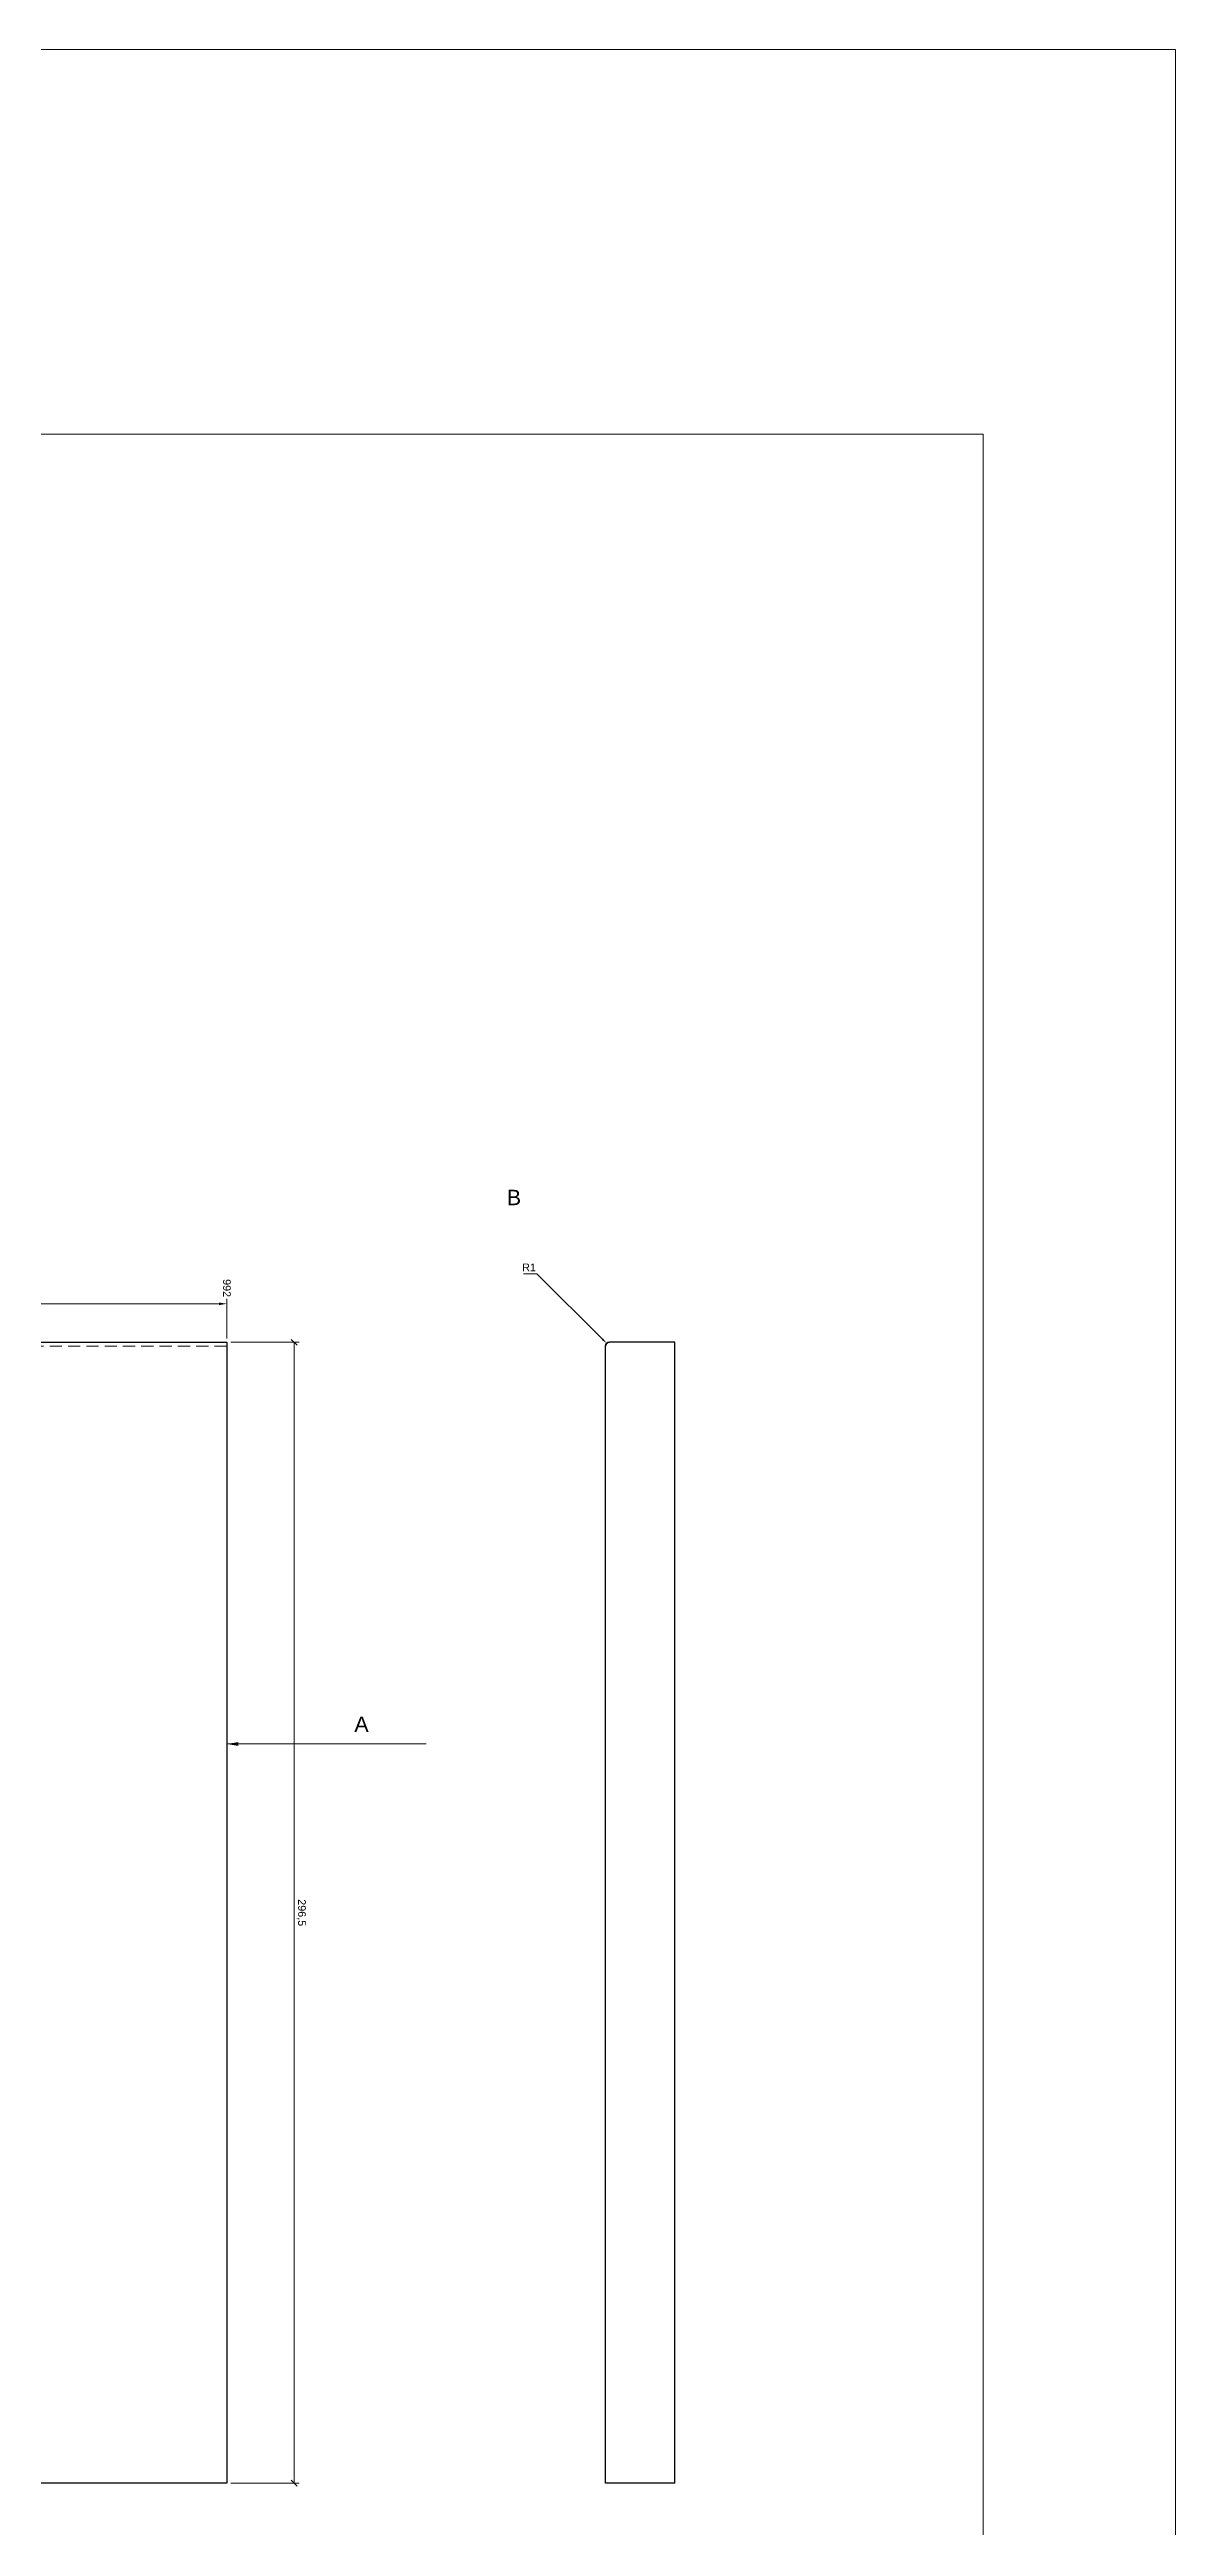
# Paper-space layout 'Door2' of a CAD drawing. Header units: millimetres. Extents: x -4 to 1481, y -4 to 1046.
# Drawn here: x 1188 to 1481, y 402 to 1046 of the extents above; entities that cross this region are included whole.
import ezdxf

# ---------------------------------------------------------------- set-up
doc = ezdxf.new("R2010")
doc.units = ezdxf.units.MM
doc.linetypes.add('HIDDEN2', pattern=[4.7625, 3.175, -1.5875])
doc.layers.get('0').update_dxf_attribs({"true_color": 0xc2c2ced6})
doc.layers.add('New project_New cabinet_Door2_Machining group_View from left', color=1, linetype='Continuous', true_color=0xc2ff0000)
doc.layers.add('New project_New cabinet_Door2_View from above', color=1, linetype='Continuous', true_color=0xc2ff0000)
doc.layers.add('TitleBlock', color=7, linetype='Continuous')
doc.styles.add('Blum_Dimension', font='arial.ttf', dxfattribs={"height": 2})
doc.styles.add('Blum_ViewInfo', font='arial.ttf', dxfattribs={"height": 4})
doc.dimstyles.new('Blum_Chain', dxfattribs={"dimtxt": 2, "dimasz": 2, "dimexe": 1.25, "dimexo": 1, "dimtad": 0, "dimjust": 4, "dimtih": 1, "dimtoh": 1, "dimtxsty": 'Blum_Dimension', "dimblk1": 'DOTSMALL', "dimsah": 1, "dimcen": 2, "dimadec": 0, "dimazin": 2, "dimtfac": 1, "dimtix": 1, "dimtmove": 0, "dimatfit": 3, "dimldrblk": 'OBLIQUE', "dimfxl": 1, "dimlwd": 5, "dimlwe": 5, "dimarcsym": 0})
doc.dimstyles.new('Blum_Default', dxfattribs={"dimtxt": 2, "dimasz": 1.5, "dimexe": 1.25, "dimexo": 1, "dimtad": 1, "dimtxsty": 'Blum_Dimension', "dimblk": 'OBLIQUE', "dimcen": 2, "dimadec": 0, "dimazin": 2, "dimtfac": 1, "dimtix": 1, "dimtmove": 0, "dimatfit": 3, "dimfxl": 1, "dimlwd": 5, "dimlwe": 5, "dimarcsym": 0})
doc.dimstyles.new('Blum_Default$3', dxfattribs={"dimtxt": 2, "dimasz": 1.5, "dimexe": 1.25, "dimexo": 1, "dimtad": 1, "dimtih": 1, "dimtoh": 1, "dimtxsty": 'Blum_Dimension', "dimsah": 1, "dimcen": 2, "dimadec": 0, "dimazin": 2, "dimtfac": 1, "dimtofl": 0, "dimtmove": 0, "dimatfit": 3, "dimfxl": 1, "dimlwd": 5, "dimlwe": 5, "dimarcsym": 0})
doc.dimstyles.new('Blum_ViewInfo', dxfattribs={"dimtxt": 4, "dimasz": 3, "dimexe": 1.25, "dimexo": 1, "dimtad": 1, "dimtxsty": 'Blum_ViewInfo', "dimblk": 'OBLIQUE', "dimcen": 0.09, "dimadec": 0, "dimazin": 2, "dimtfac": 1, "dimtofl": 0, "dimtmove": 0, "dimatfit": 2, "dimfxl": 1, "dimlwd": 20, "dimlwe": 20, "dimarcsym": 0})

# ---------------------------------------------------------------- blocks, each defined once
blk = doc.blocks.new('TitleBlock_Door2')
at = {"layer": 'TitleBlock', "lineweight": 0}
for points in [[(-0.79, -0.79, 0), (-0.79, 209.21, 0), (296.21, 209.21, 0), (296.21, -0.79, 0)], [(9.21, 9.21, 0), (9.21, 189.21, 0), (286.21, 189.21, 0), (286.21, 9.21, 0)]]:
    blk.add_polyline3d(points, close=True, dxfattribs=at)
blk = doc.blocks.new('*D292')
at = {"layer": 'Defpoints', "color": 0, "lineweight": 0}
for p in [(1333.22, 709.78), (1333.93, 709.08)]:
    blk.add_point(p, dxfattribs=at)
at = {"layer": 'New project_New cabinet_Door2_Machining group_View from left', "color": 0, "lineweight": 5}
for p, q in [((1311.64, 727.9), (1315.1, 727.9)), ((1315.1, 727.9), (1332.16, 710.85))]:
    blk.add_line(p, q, dxfattribs=at)
at = {"layer": 'New project_New cabinet_Door2_Machining group_View from left', "color": 0, "lineweight": 0}
blk.add_solid([(1332.34, 711.02), (1331.98, 710.67), (1333.22, 709.78)], dxfattribs=at)
at = {"layer": 'New project_New cabinet_Door2_Machining group_View from left', "color": 0, "lineweight": 0, "insert": (1313.06, 729.53), "char_height": 2, "attachment_point": 5, "style": 'Blum_Dimension'}
blk.add_mtext('R1', dxfattribs=at)
blk = doc.blocks.new('_DotSmall')
at = {"color": 0, "linetype": 'ByBlock', "const_width": 0.5}
blk.add_lwpolyline([(-0.0625, 0, 1), (0.0625, 0, 1)], format="xyb", close=True, dxfattribs=at)
blk = doc.blocks.new('*D301')
at = {"layer": 'Defpoints', "color": 0, "lineweight": 0}
for p in [(1234.53, 720.08), (242.53, 710.08), (1234.53, 710.08)]:
    blk.add_point(p, dxfattribs=at)
at = {"layer": 'New project_New cabinet_Door2_View from above', "color": 0, "lineweight": 5}
for p, q in [((242.53, 711.08), (242.53, 721.33)), ((1234.53, 711.08), (1234.53, 721.33)), ((242.53, 720.08), (1232.53, 720.08))]:
    blk.add_line(p, q, dxfattribs=at)
at = {"layer": 'New project_New cabinet_Door2_View from above', "color": 0, "lineweight": 0}
blk.add_solid([(1232.53, 719.74), (1232.53, 720.41), (1234.53, 720.08)], dxfattribs=at)
at = {"layer": 'New project_New cabinet_Door2_View from above', "color": 0, "lineweight": 5, "xscale": 2, "yscale": 2, "zscale": 2, "rotation": 180}
blk.add_blockref('_DotSmall', (242.53, 720.08), dxfattribs=at)
at = {"layer": 'New project_New cabinet_Door2_View from above', "color": 0, "lineweight": 0, "insert": (1234.53, 724.15), "char_height": 2, "attachment_point": 5, "rotation": 270, "style": 'Blum_Dimension'}
blk.add_mtext('992', dxfattribs=at)
blk = doc.blocks.new('_Oblique')
at = {"color": 0, "linetype": 'ByBlock', "lineweight": -2}
blk.add_line((-0.5, -0.5), (0.5, 0.5), dxfattribs=at)
blk = doc.blocks.new('*D319')
at = {"layer": 'Defpoints', "color": 0, "lineweight": 0}
for p in [(1234.53, 710.08), (1252.03, 710.08), (1234.53, 413.58)]:
    blk.add_point(p, dxfattribs=at)
at = {"layer": 'New project_New cabinet_Door2_View from above', "color": 0, "lineweight": 5}
for p, q in [((1235.53, 710.08), (1253.28, 710.08)), ((1252.03, 413.58), (1252.03, 710.08)), ((1235.53, 413.58), (1253.28, 413.58))]:
    blk.add_line(p, q, dxfattribs=at)
at = {"layer": 'New project_New cabinet_Door2_View from above', "color": 0, "lineweight": 5, "xscale": 1.5, "yscale": 1.5, "zscale": 1.5}
for p, rotation in [((1252.03, 710.08), 90), ((1252.03, 413.58), 270)]:
    blk.add_blockref('_Oblique', p, dxfattribs=dict(at, rotation=rotation))
at = {"layer": 'New project_New cabinet_Door2_View from above', "color": 0, "lineweight": 0, "insert": (1253.86, 561.83), "char_height": 2, "attachment_point": 5, "rotation": 270, "style": 'Blum_Dimension'}
blk.add_mtext('296,5', dxfattribs=at)

psp = doc.layouts.new('Door2')

# ---------------------------------------------------------------- linework, layer by layer
at = {"linetype": 'Continuous', "lineweight": 30}
for p, q in [((242.531, 710.078), (1234.531, 710.078)), ((1234.531, 710.078), (1234.531, 709.078)), ((1234.531, 709.078), (1234.531, 413.578)), ((1332.927, 413.578), (1332.927, 709.078)), ((1350.927, 710.078), (1333.927, 710.078)), ((1350.927, 705.078), (1350.927, 710.078)), ((1350.927, 682.078), (1350.927, 705.078)), ((1350.927, 674.078), (1350.927, 682.078)), ((1350.927, 670.078), (1350.927, 674.078)), ((1350.927, 413.578), (1350.927, 670.078)), ((1234.531, 413.578), (242.531, 413.578)), ((1350.927, 413.578), (1332.927, 413.578))]:
    psp.add_line(p, q, dxfattribs=at)
at = {"linetype": 'HIDDEN2', "lineweight": 5}
psp.add_line((1234.531, 709.078), (242.531, 709.078), dxfattribs=at)
at = {"linetype": 'Continuous', "lineweight": 30}
psp.add_arc((1333.927, 709.078), 1, 90, 180, dxfattribs=at)
at = {"linetype": 'Continuous', "lineweight": 30, "extrusion": (0, 0, -1)}
psp.add_arc((-1333.927, 709.078), 1, 0, 90, dxfattribs=at)

# ---------------------------------------------------------------- block references
at = {"lineweight": 0, "xscale": 5, "yscale": 5, "zscale": 5}
psp.add_blockref('TitleBlock_Door2', (0, 0), dxfattribs=at)

# ---------------------------------------------------------------- texts
at = {"lineweight": 0, "char_height": 4, "attachment_point": 7, "style": 'Blum_ViewInfo'}
for s, insert in [('B', (1307.274, 745.703)), ('A', (1267.656, 608.803))]:
    psp.add_mtext(s, dxfattribs=dict(at, insert=insert))

# ---------------------------------------------------------------- dimensions: what is measured, and where the dimension line sits
at = {"layer": 'New project_New cabinet_Door2_Machining group_View from left', "lineweight": 0}
dim = psp.add_radius_dim(center=(1333.927, 709.078), mpoint=(1333.22, 709.785), dimstyle='Blum_Default$3', override={"dimscale": 0, "dimcen": 0}, dxfattribs=at)
dim.commit()
dim.dimension.update_dxf_attribs({"geometry": '*D292', "text_midpoint": (1313.056, 727.904), "dimtype": 164})
at = {"layer": 'New project_New cabinet_Door2_View from above', "lineweight": 0}
dim = psp.add_linear_dim(base=(1234.531, 720.078), p1=(242.531, 710.078), p2=(1234.531, 710.078), dimstyle='Blum_Chain', override={"dimscale": 0}, dxfattribs=at)
dim.commit()
dim.dimension.update_dxf_attribs({"geometry": '*D301', "text_midpoint": (1234.531, 724.152)})
dim = psp.add_linear_dim(base=(1252.031, 710.078), p1=(1234.531, 413.578), p2=(1234.531, 710.078), angle=90, dimstyle='Blum_Default', override={"dimscale": 0}, dxfattribs=at)
dim.commit()
dim.dimension.update_dxf_attribs({"geometry": '*D319', "text_midpoint": (1253.858, 561.828)})

# ---------------------------------------------------------------- leaders
at = {"lineweight": 0}
psp.add_leader([(1234.531, 605.678), (1286.333, 605.678)], dimstyle='Blum_ViewInfo', override={"dimscale": 0}, dxfattribs=at)

doc.saveas('drawing.dxf')
